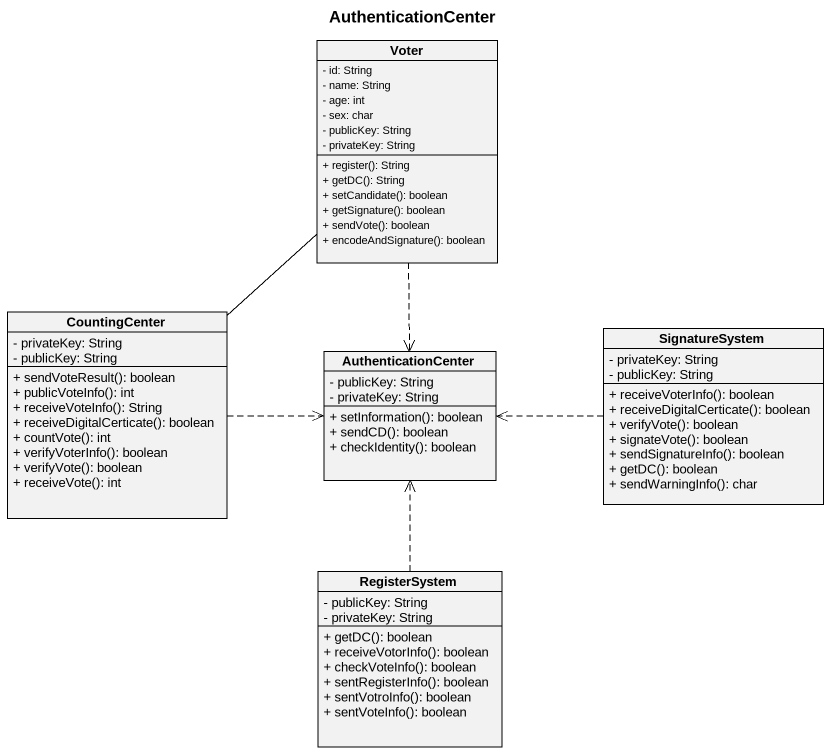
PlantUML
@startuml
title AuthenticationCenter
hide circle
hide empty members
skinparam classAttributeIconSize 0
class Voter {
  - id: String
  - name: String
  - age: int
  - sex: char
  - publicKey: String
  - privateKey: String
  + register(): String
  + getDC(): String
  + setCandidate(): boolean
  + getSignature(): boolean
  + sendVote(): boolean
  + encodeAndSignature(): boolean
}
class CountingCenter {
  - privateKey: String
  - publicKey: String
  + sendVoteResult(): boolean
  + publicVoteInfo(): int
  + receiveVoteInfo(): String
  + receiveDigitalCerticate(): boolean
  + countVote(): int
  + verifyVoterInfo(): boolean
  + verifyVote(): boolean
  + receiveVote(): int
}
class AuthenticationCenter {
  - publicKey: String
  - privateKey: String
  + setInformation(): boolean
  + sendCD(): boolean
  + checkIdentity(): boolean
}
class SignatureSystem {
  - privateKey: String
  - publicKey: String
  + receiveVoterInfo(): boolean
  + receiveDigitalCerticate(): boolean
  + verifyVote(): boolean
  + signateVote(): boolean
  + sendSignatureInfo(): boolean
  + getDC(): boolean
  + sendWarningInfo(): char
}
class RegisterSystem {
  - publicKey: String
  - privateKey: String
  + getDC(): boolean
  + receiveVotorInfo(): boolean
  + checkVoteInfo(): boolean
  + sentRegisterInfo(): boolean
  + sentVotroInfo(): boolean
  + sentVoteInfo(): boolean
}
Voter ..> AuthenticationCenter
CountingCenter -up- Voter
CountingCenter .right.> AuthenticationCenter
CountingCenter .right.> AuthenticationCenter
SignatureSystem .left.> AuthenticationCenter
RegisterSystem .up.> AuthenticationCenter
@enduml
